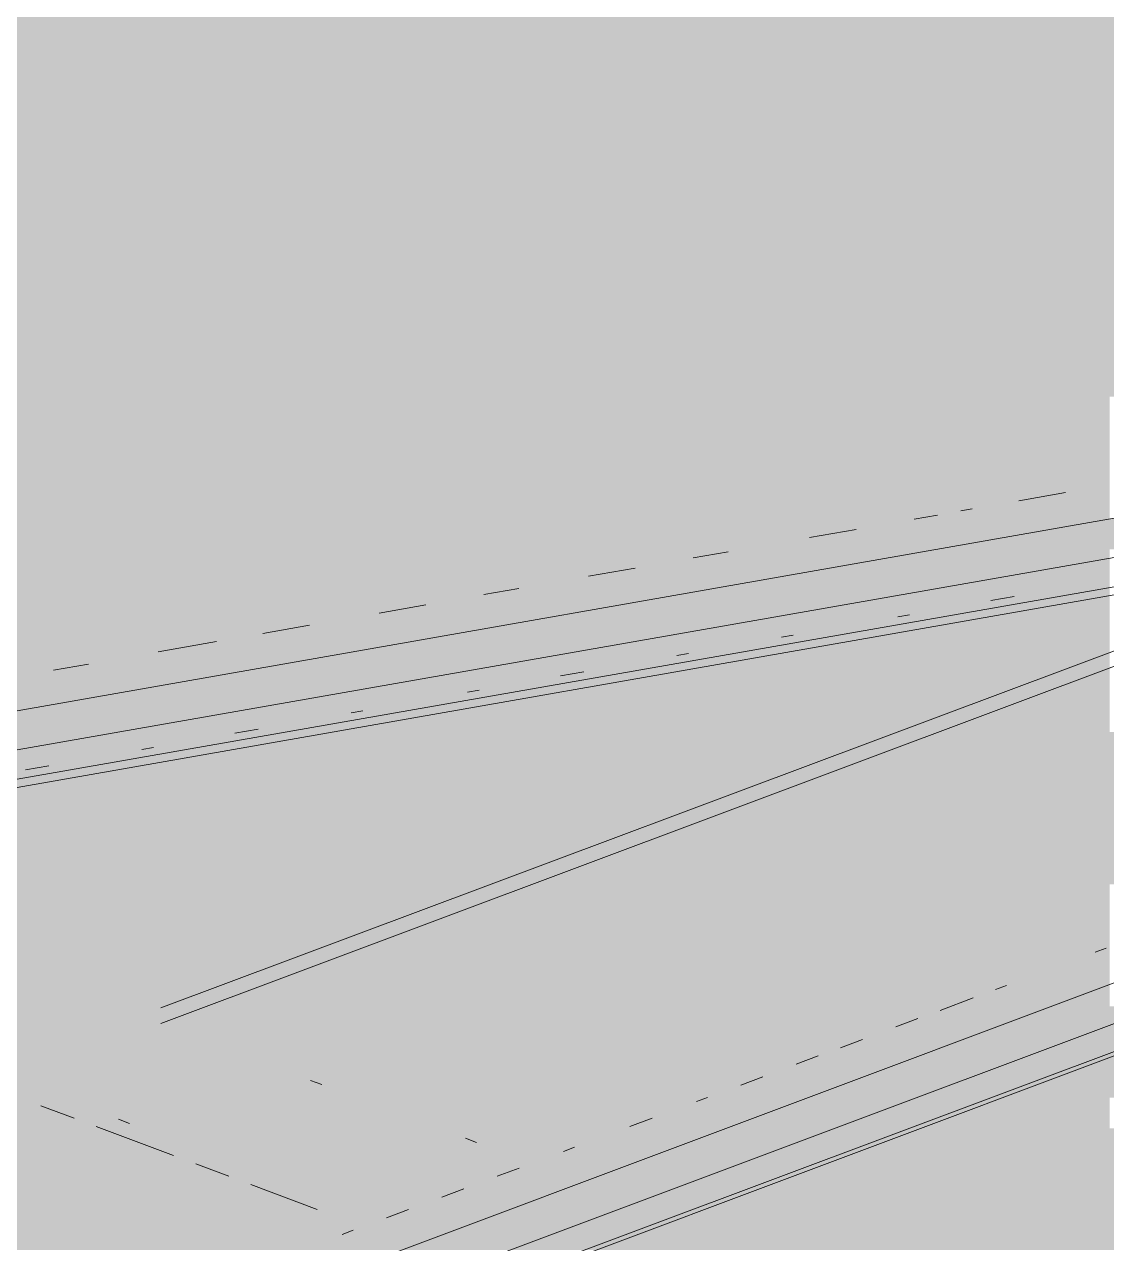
# Paper-space layout '03 3D Building and Roof' of a CAD drawing. Header units: millimetres. Extents: x 5 to 415, y 5 to 292.
# Drawn here: x 53.06 to 59.15, y 81.01 to 87.87 of the extents above; entities that cross this region are included whole.
import ezdxf

# ---------------------------------------------------------------- set-up
doc = ezdxf.new("R2010")
doc.units = ezdxf.units.MM
doc.layers.add('EXISTING', color=7, linetype='Continuous')
doc.layers.add('IMAGES', color=7, linetype='Continuous')

# ---------------------------------------------------------------- blocks, each defined once
blk = doc.blocks.new('SHEET_03')
at = {"layer": 'EXISTING', "color": 250, "lineweight": 9}
for p, q in [((46.6851, 77.7896), (71.6069, 87.1254)), ((37.3985, 81.2646), (70.3106, 87.0398)), ((71.4677, 86.8449), (46.7329, 77.5791)), ((46.6851, 77.4043), (71.4822, 86.6934)), ((69.1615, 86.6176), (37.2963, 81.0261)), ((46.5602, 77.332), (71.3573, 86.6212)), ((37.3985, 80.8793), (68.2823, 86.2986)), ((37.389, 80.8317), (68.011, 86.205)), ((58.6543, 85.1866), (58.916, 85.2325)), ((58.3271, 85.1292), (58.3925, 85.1407)), ((53.8265, 82.2461), (61.343, 85.0618)), ((58.0654, 85.0833), (58.1962, 85.1063)), ((57.4765, 84.98), (57.7382, 85.0259)), ((53.8265, 82.3335), (60.846, 84.9631)), ((56.8222, 84.8651), (57.0185, 84.8996)), ((56.2333, 84.7618), (56.495, 84.8077)), ((55.6444, 84.6585), (55.8407, 84.6929)), ((58.4962, 84.6258), (58.627, 84.6488)), ((55.0555, 84.5551), (55.3172, 84.6011)), ((57.9727, 84.5339), (58.0381, 84.5454)), ((54.4012, 84.4403), (54.6629, 84.4863)), ((57.3184, 84.4191), (57.3838, 84.4306)), ((53.8123, 84.337), (54.1395, 84.3944)), ((56.7295, 84.3158), (56.7949, 84.3273)), ((53.2234, 84.2337), (53.4197, 84.2681)), ((56.0752, 84.201), (56.206, 84.2239)), ((55.5517, 84.1091), (55.6172, 84.1206)), ((54.8974, 83.9943), (54.9628, 84.0058)), ((54.2431, 83.8795), (54.374, 83.9025)), ((53.7196, 83.7877), (53.7851, 83.7991)), ((53.0653, 83.6728), (53.1962, 83.6958)), ((59.0833, 82.6467), (59.1456, 82.6701)), ((58.5226, 82.4367), (58.5849, 82.46)), ((58.2111, 82.32), (58.398, 82.39)), ((57.9618, 82.2266), (58.0864, 82.2733)), ((57.6503, 82.1099), (57.7749, 82.1566)), ((57.4011, 82.0166), (57.5257, 82.0633)), ((54.732, 81.903), (54.6698, 81.9263)), ((57.0896, 81.8999), (57.2142, 81.9466)), ((56.8404, 81.8065), (56.9027, 81.8299)), ((53.3392, 81.7131), (53.1526, 81.783)), ((53.5879, 81.7074), (53.6501, 81.6841)), ((56.4665, 81.6665), (56.5911, 81.7132)), ((53.8988, 81.5035), (53.4635, 81.6665)), ((55.6025, 81.5769), (55.5403, 81.6002)), ((56.0927, 81.5264), (56.155, 81.5498)), ((54.2097, 81.387), (54.0231, 81.4569)), ((55.7189, 81.3864), (55.8435, 81.4331)), ((54.7071, 81.2007), (54.334, 81.3404)), ((55.4074, 81.2697), (55.532, 81.3164)), ((55.0958, 81.153), (55.2204, 81.1997)), ((54.8466, 81.0597), (54.9089, 81.083))]:
    blk.add_line(p, q, dxfattribs=at)
at = {"layer": 'IMAGES', "color": 7}
for points in [[(33.9757, 87.8286), (62.422, 87.8286), (33.9757, 88), (62.422, 88)], [(33.4616, 87.6571), (62.422, 87.6571), (33.4616, 87.8286), (62.422, 87.8286)], [(32.7762, 87.4857), (62.422, 87.4857), (32.7762, 87.6571), (62.422, 87.6571)], [(32.4334, 87.3143), (62.422, 87.3143), (32.4334, 87.4857), (62.422, 87.4857)], [(31.9193, 87.1429), (62.422, 87.1429), (31.9193, 87.3143), (62.422, 87.3143)], [(31.4053, 86.9714), (62.422, 86.9714), (31.4053, 87.1429), (62.422, 87.1429)], [(31.2339, 86.8), (62.422, 86.8), (31.2339, 86.9714), (62.422, 86.9714)], [(30.5484, 86.6286), (62.422, 86.6286), (30.5484, 86.8), (62.422, 86.8)], [(30.2057, 86.4571), (61.9079, 86.4571), (30.2057, 86.6286), (61.9079, 86.6286)], [(29.6916, 86.2857), (61.5652, 86.2857), (29.6916, 86.4571), (61.5652, 86.4571)], [(29.1775, 86.1143), (61.0511, 86.1143), (29.1775, 86.2857), (61.0511, 86.2857)], [(28.8348, 85.9429), (60.7084, 85.9429), (28.8348, 86.1143), (60.7084, 86.1143)], [(28.3207, 85.7714), (60.3656, 85.7714), (28.3207, 85.9429), (60.3656, 85.9429)], [(27.8066, 85.6), (59.1661, 85.6), (27.8066, 85.7714), (59.1661, 85.7714)], [(27.4639, 85.4286), (58.8234, 85.4286), (27.4639, 85.6), (58.8234, 85.6)], [(58.8234, 85.4286), (59.1661, 85.4286), (58.8234, 85.6), (59.1661, 85.6)], [(26.9498, 85.2571), (57.4525, 85.2571), (26.9498, 85.4286), (57.4525, 85.4286)], [(57.4525, 85.2571), (57.6238, 85.2571), (57.4525, 85.4286), (57.6238, 85.4286)], [(57.6238, 85.2571), (58.1379, 85.2571), (57.6238, 85.4286), (58.1379, 85.4286)], [(58.1379, 85.2571), (58.4806, 85.2571), (58.1379, 85.4286), (58.4806, 85.4286)], [(58.4806, 85.2571), (58.652, 85.2571), (58.4806, 85.4286), (58.652, 85.4286)], [(58.652, 85.2571), (58.8234, 85.2571), (58.652, 85.4286), (58.8234, 85.4286)], [(58.8234, 85.2571), (59.1661, 85.2571), (58.8234, 85.4286), (59.1661, 85.4286)], [(26.6071, 85.0857), (56.4243, 85.0857), (26.6071, 85.2571), (56.4243, 85.2571)], [(56.4243, 85.0857), (56.767, 85.0857), (56.4243, 85.2571), (56.767, 85.2571)], [(56.767, 85.0857), (56.9384, 85.0857), (56.767, 85.2571), (56.9384, 85.2571)], [(56.9384, 85.0857), (57.1097, 85.0857), (56.9384, 85.2571), (57.1097, 85.2571)], [(57.1097, 85.0857), (57.4525, 85.0857), (57.1097, 85.2571), (57.4525, 85.2571)], [(57.4525, 85.0857), (57.6238, 85.0857), (57.4525, 85.2571), (57.6238, 85.2571)], [(57.6238, 85.0857), (57.7952, 85.0857), (57.6238, 85.2571), (57.7952, 85.2571)], [(57.7952, 85.0857), (57.9665, 85.0857), (57.7952, 85.2571), (57.9665, 85.2571)], [(57.9665, 85.0857), (58.1379, 85.0857), (57.9665, 85.2571), (58.1379, 85.2571)], [(58.1379, 85.0857), (58.4806, 85.0857), (58.1379, 85.2571), (58.4806, 85.2571)], [(58.4806, 85.0857), (58.652, 85.0857), (58.4806, 85.2571), (58.652, 85.2571)], [(58.652, 85.0857), (58.9947, 85.0857), (58.652, 85.2571), (58.9947, 85.2571)], [(58.9947, 85.0857), (59.1661, 85.0857), (58.9947, 85.2571), (59.1661, 85.2571)], [(26.6071, 84.9143), (55.5675, 84.9143), (26.6071, 85.0857), (55.5675, 85.0857)], [(55.5675, 84.9143), (55.9102, 84.9143), (55.5675, 85.0857), (55.9102, 85.0857)], [(55.9102, 84.9143), (56.2529, 84.9143), (55.9102, 85.0857), (56.2529, 85.0857)], [(56.2529, 84.9143), (56.4243, 84.9143), (56.2529, 85.0857), (56.4243, 85.0857)], [(56.4243, 84.9143), (56.5956, 84.9143), (56.4243, 85.0857), (56.5956, 85.0857)], [(56.5956, 84.9143), (56.767, 84.9143), (56.5956, 85.0857), (56.767, 85.0857)], [(56.767, 84.9143), (56.9384, 84.9143), (56.767, 85.0857), (56.9384, 85.0857)], [(56.9384, 84.9143), (57.1097, 84.9143), (56.9384, 85.0857), (57.1097, 85.0857)], [(57.1097, 84.9143), (57.4525, 84.9143), (57.1097, 85.0857), (57.4525, 85.0857)], [(57.4525, 84.9143), (57.6238, 84.9143), (57.4525, 85.0857), (57.6238, 85.0857)], [(57.6238, 84.9143), (57.7952, 84.9143), (57.6238, 85.0857), (57.7952, 85.0857)], [(57.7952, 84.9143), (57.9665, 84.9143), (57.7952, 85.0857), (57.9665, 85.0857)], [(57.9665, 84.9143), (58.1379, 84.9143), (57.9665, 85.0857), (58.1379, 85.0857)], [(58.1379, 84.9143), (59.8515, 84.9143), (58.1379, 85.0857), (59.8515, 85.0857)], [(26.6071, 84.7429), (54.5393, 84.7429), (26.6071, 84.9143), (54.5393, 84.9143)], [(54.5393, 84.7429), (54.7106, 84.7429), (54.5393, 84.9143), (54.7106, 84.9143)], [(54.7106, 84.7429), (54.882, 84.7429), (54.7106, 84.9143), (54.882, 84.9143)], [(54.882, 84.7429), (55.0534, 84.7429), (54.882, 84.9143), (55.0534, 84.9143)], [(55.0534, 84.7429), (55.2247, 84.7429), (55.0534, 84.9143), (55.2247, 84.9143)], [(55.2247, 84.7429), (55.3961, 84.7429), (55.2247, 84.9143), (55.3961, 84.9143)], [(55.3961, 84.7429), (55.5675, 84.7429), (55.3961, 84.9143), (55.5675, 84.9143)], [(55.5675, 84.7429), (55.9102, 84.7429), (55.5675, 84.9143), (55.9102, 84.9143)], [(55.9102, 84.7429), (56.0816, 84.7429), (55.9102, 84.9143), (56.0816, 84.9143)], [(56.0816, 84.7429), (56.4243, 84.7429), (56.0816, 84.9143), (56.4243, 84.9143)], [(56.4243, 84.7429), (56.5956, 84.7429), (56.4243, 84.9143), (56.5956, 84.9143)], [(56.5956, 84.7429), (56.767, 84.7429), (56.5956, 84.9143), (56.767, 84.9143)], [(56.767, 84.7429), (56.9384, 84.7429), (56.767, 84.9143), (56.9384, 84.9143)], [(56.9384, 84.7429), (57.1097, 84.7429), (56.9384, 84.9143), (57.1097, 84.9143)], [(57.1097, 84.7429), (57.2811, 84.7429), (57.1097, 84.9143), (57.2811, 84.9143)], [(57.2811, 84.7429), (57.7952, 84.7429), (57.2811, 84.9143), (57.7952, 84.9143)], [(57.7952, 84.7429), (58.1379, 84.7429), (57.7952, 84.9143), (58.1379, 84.9143)], [(58.1379, 84.7429), (58.4806, 84.7429), (58.1379, 84.9143), (58.4806, 84.9143)], [(58.4806, 84.7429), (58.652, 84.7429), (58.4806, 84.9143), (58.652, 84.9143)], [(58.652, 84.7429), (59.1661, 84.7429), (58.652, 84.9143), (59.1661, 84.9143)], [(26.6071, 84.5714), (53.6825, 84.5714), (26.6071, 84.7429), (53.6825, 84.7429)], [(53.6825, 84.5714), (53.8538, 84.5714), (53.6825, 84.7429), (53.8538, 84.7429)], [(53.8538, 84.5714), (54.3679, 84.5714), (53.8538, 84.7429), (54.3679, 84.7429)], [(54.3679, 84.5714), (54.5393, 84.5714), (54.3679, 84.7429), (54.5393, 84.7429)], [(54.5393, 84.5714), (55.0534, 84.5714), (54.5393, 84.7429), (55.0534, 84.7429)], [(55.0534, 84.5714), (55.2247, 84.5714), (55.0534, 84.7429), (55.2247, 84.7429)], [(55.2247, 84.5714), (55.3961, 84.5714), (55.2247, 84.7429), (55.3961, 84.7429)], [(55.3961, 84.5714), (55.7388, 84.5714), (55.3961, 84.7429), (55.7388, 84.7429)], [(55.7388, 84.5714), (55.9102, 84.5714), (55.7388, 84.7429), (55.9102, 84.7429)], [(55.9102, 84.5714), (56.0816, 84.5714), (55.9102, 84.7429), (56.0816, 84.7429)], [(56.0816, 84.5714), (56.767, 84.5714), (56.0816, 84.7429), (56.767, 84.7429)], [(56.767, 84.2286), (56.9384, 84.2286), (56.767, 84.7429), (56.9384, 84.7429)], [(56.9384, 84.5714), (58.1379, 84.5714), (56.9384, 84.7429), (58.1379, 84.7429)], [(58.1379, 84.5714), (58.4806, 84.5714), (58.1379, 84.7429), (58.4806, 84.7429)], [(58.4806, 84.5714), (58.652, 84.5714), (58.4806, 84.7429), (58.652, 84.7429)], [(58.652, 84.5714), (58.9947, 84.5714), (58.652, 84.7429), (58.9947, 84.7429)], [(58.9947, 84.5714), (59.1661, 84.5714), (58.9947, 84.7429), (59.1661, 84.7429)], [(52.6543, 84.4), (53.1684, 84.4), (52.6543, 84.5714), (53.1684, 84.5714)], [(53.1684, 84.4), (53.3397, 84.4), (53.1684, 84.5714), (53.3397, 84.5714)], [(53.3397, 84.4), (53.8538, 84.4), (53.3397, 84.5714), (53.8538, 84.5714)], [(53.8538, 84.4), (54.0252, 84.4), (53.8538, 84.5714), (54.0252, 84.5714)], [(54.0252, 84.2286), (54.1966, 84.2286), (54.0252, 84.5714), (54.1966, 84.5714)], [(54.1966, 84.4), (54.3679, 84.4), (54.1966, 84.5714), (54.3679, 84.5714)], [(54.3679, 84.4), (54.5393, 84.4), (54.3679, 84.5714), (54.5393, 84.5714)], [(54.5393, 84.4), (54.7106, 84.4), (54.5393, 84.5714), (54.7106, 84.5714)], [(54.7106, 84.4), (54.882, 84.4), (54.7106, 84.5714), (54.882, 84.5714)], [(54.882, 84.4), (55.0534, 84.4), (54.882, 84.5714), (55.0534, 84.5714)], [(55.0534, 84.4), (55.3961, 84.4), (55.0534, 84.5714), (55.3961, 84.5714)], [(55.3961, 84.4), (55.5675, 84.4), (55.3961, 84.5714), (55.5675, 84.5714)], [(55.5675, 84.4), (56.0816, 84.4), (55.5675, 84.5714), (56.0816, 84.5714)], [(56.0816, 84.4), (56.2529, 84.4), (56.0816, 84.5714), (56.2529, 84.5714)], [(56.2529, 84.4), (56.767, 84.4), (56.2529, 84.5714), (56.767, 84.5714)], [(56.9384, 84.4), (57.1097, 84.4), (56.9384, 84.5714), (57.1097, 84.5714)], [(57.1097, 84.4), (57.2811, 84.4), (57.1097, 84.5714), (57.2811, 84.5714)], [(57.2811, 84.4), (57.4525, 84.4), (57.2811, 84.5714), (57.4525, 84.5714)], [(57.4525, 84.4), (57.7952, 84.4), (57.4525, 84.5714), (57.7952, 84.5714)], [(57.7952, 84.4), (57.9665, 84.4), (57.7952, 84.5714), (57.9665, 84.5714)], [(57.9665, 84.4), (58.3093, 84.4), (57.9665, 84.5714), (58.3093, 84.5714)], [(58.3093, 84.4), (58.652, 84.4), (58.3093, 84.5714), (58.652, 84.5714)], [(58.652, 84.4), (59.1661, 84.4), (58.652, 84.5714), (59.1661, 84.5714)], [(52.8257, 84.2286), (53.1684, 84.2286), (52.8257, 84.4), (53.1684, 84.4)], [(53.1684, 84.2286), (53.3397, 84.2286), (53.1684, 84.4), (53.3397, 84.4)], [(53.3397, 84.2286), (53.5111, 84.2286), (53.3397, 84.4), (53.5111, 84.4)], [(53.5111, 84.2286), (53.6825, 84.2286), (53.5111, 84.4), (53.6825, 84.4)], [(53.6825, 84.2286), (53.8538, 84.2286), (53.6825, 84.4), (53.8538, 84.4)], [(53.8538, 84.2286), (54.0252, 84.2286), (53.8538, 84.4), (54.0252, 84.4)], [(54.1966, 84.2286), (54.3679, 84.2286), (54.1966, 84.4), (54.3679, 84.4)], [(54.3679, 84.2286), (54.5393, 84.2286), (54.3679, 84.4), (54.5393, 84.4)], [(54.5393, 84.2286), (54.882, 84.2286), (54.5393, 84.4), (54.882, 84.4)], [(54.882, 84.2286), (55.0534, 84.2286), (54.882, 84.4), (55.0534, 84.4)], [(55.0534, 84.2286), (56.2529, 84.2286), (55.0534, 84.4), (56.2529, 84.4)], [(56.2529, 84.0571), (56.5956, 84.0571), (56.2529, 84.4), (56.5956, 84.4)], [(56.5956, 84.0571), (56.767, 84.0571), (56.5956, 84.4), (56.767, 84.4)], [(56.9384, 84.2286), (57.1097, 84.2286), (56.9384, 84.4), (57.1097, 84.4)], [(57.1097, 84.2286), (57.2811, 84.2286), (57.1097, 84.4), (57.2811, 84.4)], [(57.2811, 84.2286), (57.4525, 84.2286), (57.2811, 84.4), (57.4525, 84.4)], [(57.4525, 84.2286), (57.9665, 84.2286), (57.4525, 84.4), (57.9665, 84.4)], [(57.9665, 84.2286), (58.1379, 84.2286), (57.9665, 84.4), (58.1379, 84.4)], [(58.1379, 84.2286), (58.652, 84.2286), (58.1379, 84.4), (58.652, 84.4)], [(58.652, 84.2286), (58.8234, 84.2286), (58.652, 84.4), (58.8234, 84.4)], [(58.8234, 84.2286), (58.9947, 84.2286), (58.8234, 84.4), (58.9947, 84.4)], [(58.9947, 84.2286), (59.1661, 84.2286), (58.9947, 84.4), (59.1661, 84.4)], [(52.997, 84.0571), (53.3397, 84.0571), (52.997, 84.2286), (53.3397, 84.2286)], [(53.3397, 84.0571), (53.5111, 84.0571), (53.3397, 84.2286), (53.5111, 84.2286)], [(53.5111, 84.0571), (53.6825, 84.0571), (53.5111, 84.2286), (53.6825, 84.2286)], [(53.6825, 84.0571), (53.8538, 84.0571), (53.6825, 84.2286), (53.8538, 84.2286)], [(53.8538, 84.0571), (54.1966, 84.0571), (53.8538, 84.2286), (54.1966, 84.2286)], [(54.1966, 84.0571), (54.3679, 84.0571), (54.1966, 84.2286), (54.3679, 84.2286)], [(54.3679, 84.0571), (54.882, 84.0571), (54.3679, 84.2286), (54.882, 84.2286)], [(54.882, 84.0571), (55.0534, 84.0571), (54.882, 84.2286), (55.0534, 84.2286)], [(55.0534, 84.0571), (55.5675, 84.0571), (55.0534, 84.2286), (55.5675, 84.2286)], [(55.5675, 84.0571), (55.7388, 84.0571), (55.5675, 84.2286), (55.7388, 84.2286)], [(55.7388, 84.0571), (55.9102, 84.0571), (55.7388, 84.2286), (55.9102, 84.2286)], [(55.9102, 84.0571), (56.0816, 84.0571), (55.9102, 84.2286), (56.0816, 84.2286)], [(56.0816, 84.0571), (56.2529, 84.0571), (56.0816, 84.2286), (56.2529, 84.2286)], [(56.767, 84.0571), (56.9384, 84.0571), (56.767, 84.2286), (56.9384, 84.2286)], [(56.9384, 84.0571), (57.4525, 84.0571), (56.9384, 84.2286), (57.4525, 84.2286)], [(57.4525, 84.0571), (57.6238, 84.0571), (57.4525, 84.2286), (57.6238, 84.2286)], [(57.6238, 84.0571), (57.7952, 84.0571), (57.6238, 84.2286), (57.7952, 84.2286)], [(57.7952, 84.0571), (58.3093, 84.0571), (57.7952, 84.2286), (58.3093, 84.2286)], [(58.3093, 84.0571), (58.4806, 84.0571), (58.3093, 84.2286), (58.4806, 84.2286)], [(58.4806, 84.0571), (58.652, 84.0571), (58.4806, 84.2286), (58.652, 84.2286)], [(58.652, 84.0571), (58.8234, 84.0571), (58.652, 84.2286), (58.8234, 84.2286)], [(58.8234, 84.0571), (59.1661, 84.0571), (58.8234, 84.2286), (59.1661, 84.2286)], [(52.6543, 83.8857), (54.1966, 83.8857), (52.6543, 84.0571), (54.1966, 84.0571)], [(54.1966, 83.8857), (54.7106, 83.8857), (54.1966, 84.0571), (54.7106, 84.0571)], [(54.7106, 83.8857), (55.0534, 83.8857), (54.7106, 84.0571), (55.0534, 84.0571)], [(55.0534, 83.8857), (55.3961, 83.8857), (55.0534, 84.0571), (55.3961, 84.0571)], [(55.3961, 83.8857), (55.5675, 83.8857), (55.3961, 84.0571), (55.5675, 84.0571)], [(55.5675, 83.8857), (55.7388, 83.8857), (55.5675, 84.0571), (55.7388, 84.0571)], [(55.7388, 83.8857), (55.9102, 83.8857), (55.7388, 84.0571), (55.9102, 84.0571)], [(55.9102, 83.8857), (56.0816, 83.8857), (55.9102, 84.0571), (56.0816, 84.0571)], [(56.0816, 83.8857), (56.2529, 83.8857), (56.0816, 84.0571), (56.2529, 84.0571)], [(56.2529, 83.8857), (56.767, 83.8857), (56.2529, 84.0571), (56.767, 84.0571)], [(56.767, 83.8857), (56.9384, 83.8857), (56.767, 84.0571), (56.9384, 84.0571)], [(56.9384, 83.8857), (57.1097, 83.8857), (56.9384, 84.0571), (57.1097, 84.0571)], [(57.1097, 83.8857), (57.4525, 83.8857), (57.1097, 84.0571), (57.4525, 84.0571)], [(57.4525, 83.8857), (57.7952, 83.8857), (57.4525, 84.0571), (57.7952, 84.0571)], [(57.7952, 83.8857), (57.9665, 83.8857), (57.7952, 84.0571), (57.9665, 84.0571)], [(57.9665, 83.8857), (58.3093, 83.8857), (57.9665, 84.0571), (58.3093, 84.0571)], [(58.3093, 83.8857), (58.652, 83.8857), (58.3093, 84.0571), (58.652, 84.0571)], [(58.652, 83.8857), (58.9947, 83.8857), (58.652, 84.0571), (58.9947, 84.0571)], [(58.9947, 83.8857), (59.1661, 83.8857), (58.9947, 84.0571), (59.1661, 84.0571)], [(52.997, 83.7143), (53.6825, 83.7143), (52.997, 83.8857), (53.6825, 83.8857)], [(53.6825, 83.7143), (53.8538, 83.7143), (53.6825, 83.8857), (53.8538, 83.8857)], [(53.8538, 83.7143), (54.0252, 83.7143), (53.8538, 83.8857), (54.0252, 83.8857)], [(54.0252, 83.7143), (54.1966, 83.7143), (54.0252, 83.8857), (54.1966, 83.8857)], [(54.1966, 83.7143), (54.3679, 83.7143), (54.1966, 83.8857), (54.3679, 83.8857)], [(54.3679, 83.7143), (54.7106, 83.7143), (54.3679, 83.8857), (54.7106, 83.8857)], [(54.7106, 83.7143), (54.882, 83.7143), (54.7106, 83.8857), (54.882, 83.8857)], [(54.882, 83.7143), (55.0534, 83.7143), (54.882, 83.8857), (55.0534, 83.8857)], [(55.0534, 83.7143), (55.2247, 83.7143), (55.0534, 83.8857), (55.2247, 83.8857)], [(55.2247, 83.7143), (55.3961, 83.7143), (55.2247, 83.8857), (55.3961, 83.8857)], [(55.3961, 83.7143), (55.5675, 83.7143), (55.3961, 83.8857), (55.5675, 83.8857)], [(55.5675, 83.7143), (55.7388, 83.7143), (55.5675, 83.8857), (55.7388, 83.8857)], [(55.7388, 83.7143), (55.9102, 83.7143), (55.7388, 83.8857), (55.9102, 83.8857)], [(55.9102, 83.7143), (56.0816, 83.7143), (55.9102, 83.8857), (56.0816, 83.8857)], [(56.0816, 83.7143), (56.2529, 83.7143), (56.0816, 83.8857), (56.2529, 83.8857)], [(56.2529, 83.7143), (57.1097, 83.7143), (56.2529, 83.8857), (57.1097, 83.8857)], [(57.1097, 83.7143), (57.2811, 83.7143), (57.1097, 83.8857), (57.2811, 83.8857)], [(57.2811, 83.7143), (57.4525, 83.7143), (57.2811, 83.8857), (57.4525, 83.8857)], [(57.4525, 83.7143), (57.6238, 83.7143), (57.4525, 83.8857), (57.6238, 83.8857)], [(57.6238, 83.7143), (57.7952, 83.7143), (57.6238, 83.8857), (57.7952, 83.8857)], [(57.7952, 83.7143), (58.3093, 83.7143), (57.7952, 83.8857), (58.3093, 83.8857)], [(58.3093, 83.7143), (58.4806, 83.7143), (58.3093, 83.8857), (58.4806, 83.8857)], [(58.4806, 83.7143), (58.652, 83.7143), (58.4806, 83.8857), (58.652, 83.8857)], [(58.652, 83.7143), (58.9947, 83.7143), (58.652, 83.8857), (58.9947, 83.8857)], [(58.9947, 83.7143), (60.7084, 83.7143), (58.9947, 83.8857), (60.7084, 83.8857)], [(52.997, 83.3714), (53.1684, 83.3714), (52.997, 83.7143), (53.1684, 83.7143)], [(53.1684, 83.5429), (53.3397, 83.5429), (53.1684, 83.7143), (53.3397, 83.7143)], [(53.3397, 83.5429), (53.5111, 83.5429), (53.3397, 83.7143), (53.5111, 83.7143)], [(53.5111, 83.5429), (53.6825, 83.5429), (53.5111, 83.7143), (53.6825, 83.7143)], [(53.6825, 83.5429), (54.3679, 83.5429), (53.6825, 83.7143), (54.3679, 83.7143)], [(54.3679, 83.5429), (54.882, 83.5429), (54.3679, 83.7143), (54.882, 83.7143)], [(54.882, 83.5429), (55.0534, 83.5429), (54.882, 83.7143), (55.0534, 83.7143)], [(55.0534, 83.5429), (55.2247, 83.5429), (55.0534, 83.7143), (55.2247, 83.7143)], [(55.2247, 83.5429), (55.3961, 83.5429), (55.2247, 83.7143), (55.3961, 83.7143)], [(55.3961, 83.5429), (55.5675, 83.5429), (55.3961, 83.7143), (55.5675, 83.7143)], [(55.5675, 83.5429), (55.9102, 83.5429), (55.5675, 83.7143), (55.9102, 83.7143)], [(55.9102, 83.5429), (56.5956, 83.5429), (55.9102, 83.7143), (56.5956, 83.7143)], [(56.5956, 83.5429), (56.9384, 83.5429), (56.5956, 83.7143), (56.9384, 83.7143)], [(56.9384, 83.5429), (57.1097, 83.5429), (56.9384, 83.7143), (57.1097, 83.7143)], [(57.1097, 83.5429), (57.2811, 83.5429), (57.1097, 83.7143), (57.2811, 83.7143)], [(57.2811, 83.3714), (57.4525, 83.3714), (57.2811, 83.7143), (57.4525, 83.7143)], [(57.4525, 83.5429), (57.7952, 83.5429), (57.4525, 83.7143), (57.7952, 83.7143)], [(57.7952, 83.5429), (57.9665, 83.5429), (57.7952, 83.7143), (57.9665, 83.7143)], [(57.9665, 83.5429), (58.1379, 83.5429), (57.9665, 83.7143), (58.1379, 83.7143)], [(58.1379, 83.5429), (58.652, 83.5429), (58.1379, 83.7143), (58.652, 83.7143)], [(58.652, 83.5429), (60.1943, 83.5429), (58.652, 83.7143), (60.1943, 83.7143)], [(53.1684, 83.3714), (53.3397, 83.3714), (53.1684, 83.5429), (53.3397, 83.5429)], [(53.3397, 83.3714), (53.5111, 83.3714), (53.3397, 83.5429), (53.5111, 83.5429)], [(53.5111, 83.3714), (53.8538, 83.3714), (53.5111, 83.5429), (53.8538, 83.5429)], [(53.8538, 83.3714), (54.0252, 83.3714), (53.8538, 83.5429), (54.0252, 83.5429)], [(54.0252, 83.3714), (54.3679, 83.3714), (54.0252, 83.5429), (54.3679, 83.5429)], [(54.3679, 83.3714), (54.5393, 83.3714), (54.3679, 83.5429), (54.5393, 83.5429)], [(54.5393, 83.3714), (54.7106, 83.3714), (54.5393, 83.5429), (54.7106, 83.5429)], [(54.7106, 83.3714), (54.882, 83.3714), (54.7106, 83.5429), (54.882, 83.5429)], [(54.882, 83.3714), (55.2247, 83.3714), (54.882, 83.5429), (55.2247, 83.5429)], [(55.2247, 83.3714), (55.3961, 83.3714), (55.2247, 83.5429), (55.3961, 83.5429)], [(55.3961, 83.3714), (56.0816, 83.3714), (55.3961, 83.5429), (56.0816, 83.5429)], [(56.0816, 83.3714), (56.4243, 83.3714), (56.0816, 83.5429), (56.4243, 83.5429)], [(56.4243, 83.3714), (56.5956, 83.3714), (56.4243, 83.5429), (56.5956, 83.5429)], [(56.5956, 83.3714), (56.767, 83.3714), (56.5956, 83.5429), (56.767, 83.5429)], [(56.767, 83.3714), (56.9384, 83.3714), (56.767, 83.5429), (56.9384, 83.5429)], [(56.9384, 83.3714), (57.2811, 83.3714), (56.9384, 83.5429), (57.2811, 83.5429)], [(57.4525, 83.3714), (57.6238, 83.3714), (57.4525, 83.5429), (57.6238, 83.5429)], [(57.6238, 83.3714), (57.7952, 83.3714), (57.6238, 83.5429), (57.7952, 83.5429)], [(57.7952, 83.3714), (57.9665, 83.3714), (57.7952, 83.5429), (57.9665, 83.5429)], [(57.9665, 83.3714), (59.8515, 83.3714), (57.9665, 83.5429), (59.8515, 83.5429)], [(52.8257, 83.2), (53.1684, 83.2), (52.8257, 83.3714), (53.1684, 83.3714)], [(53.1684, 83.2), (53.5111, 83.2), (53.1684, 83.3714), (53.5111, 83.3714)], [(53.5111, 83.2), (53.8538, 83.2), (53.5111, 83.3714), (53.8538, 83.3714)], [(53.8538, 83.2), (54.0252, 83.2), (53.8538, 83.3714), (54.0252, 83.3714)], [(54.0252, 83.2), (54.1966, 83.2), (54.0252, 83.3714), (54.1966, 83.3714)], [(54.1966, 83.2), (54.3679, 83.2), (54.1966, 83.3714), (54.3679, 83.3714)], [(54.3679, 83.2), (54.5393, 83.2), (54.3679, 83.3714), (54.5393, 83.3714)], [(54.5393, 83.2), (54.7106, 83.2), (54.5393, 83.3714), (54.7106, 83.3714)], [(54.7106, 83.2), (54.882, 83.2), (54.7106, 83.3714), (54.882, 83.3714)], [(54.882, 83.2), (55.7388, 83.2), (54.882, 83.3714), (55.7388, 83.3714)], [(55.7388, 83.2), (55.9102, 83.2), (55.7388, 83.3714), (55.9102, 83.3714)], [(55.9102, 83.2), (56.0816, 83.2), (55.9102, 83.3714), (56.0816, 83.3714)], [(56.0816, 83.2), (56.2529, 83.2), (56.0816, 83.3714), (56.2529, 83.3714)], [(56.2529, 83.2), (56.4243, 83.2), (56.2529, 83.3714), (56.4243, 83.3714)], [(56.4243, 83.2), (56.9384, 83.2), (56.4243, 83.3714), (56.9384, 83.3714)], [(56.9384, 83.2), (57.2811, 83.2), (56.9384, 83.3714), (57.2811, 83.3714)], [(57.2811, 83.2), (57.6238, 83.2), (57.2811, 83.3714), (57.6238, 83.3714)], [(57.6238, 83.2), (59.5088, 83.2), (57.6238, 83.3714), (59.5088, 83.3714)], [(52.997, 83.0286), (53.3397, 83.0286), (52.997, 83.2), (53.3397, 83.2)], [(53.3397, 83.0286), (53.5111, 83.0286), (53.3397, 83.2), (53.5111, 83.2)], [(53.5111, 83.0286), (53.8538, 83.0286), (53.5111, 83.2), (53.8538, 83.2)], [(53.8538, 83.0286), (54.0252, 83.0286), (53.8538, 83.2), (54.0252, 83.2)], [(54.0252, 83.0286), (54.1966, 83.0286), (54.0252, 83.2), (54.1966, 83.2)], [(54.1966, 83.0286), (54.3679, 83.0286), (54.1966, 83.2), (54.3679, 83.2)], [(54.3679, 83.0286), (55.2247, 83.0286), (54.3679, 83.2), (55.2247, 83.2)], [(55.2247, 83.0286), (55.7388, 83.0286), (55.2247, 83.2), (55.7388, 83.2)], [(55.7388, 83.0286), (55.9102, 83.0286), (55.7388, 83.2), (55.9102, 83.2)], [(55.9102, 83.0286), (56.0816, 83.0286), (55.9102, 83.2), (56.0816, 83.2)], [(56.0816, 83.0286), (56.4243, 83.0286), (56.0816, 83.2), (56.4243, 83.2)], [(56.4243, 83.0286), (56.5956, 83.0286), (56.4243, 83.2), (56.5956, 83.2)], [(56.5956, 83.0286), (56.767, 83.0286), (56.5956, 83.2), (56.767, 83.2)], [(56.767, 83.0286), (57.2811, 83.0286), (56.767, 83.2), (57.2811, 83.2)], [(57.2811, 83.0286), (58.8234, 83.0286), (57.2811, 83.2), (58.8234, 83.2)], [(58.8234, 83.0286), (59.3375, 83.0286), (58.8234, 83.2), (59.3375, 83.2)], [(52.997, 82.8571), (53.1684, 82.8571), (52.997, 83.0286), (53.1684, 83.0286)], [(53.1684, 82.8571), (53.3397, 82.8571), (53.1684, 83.0286), (53.3397, 83.0286)], [(53.3397, 82.8571), (53.5111, 82.8571), (53.3397, 83.0286), (53.5111, 83.0286)], [(53.5111, 82.8571), (53.6825, 82.8571), (53.5111, 83.0286), (53.6825, 83.0286)], [(53.6825, 82.8571), (53.8538, 82.8571), (53.6825, 83.0286), (53.8538, 83.0286)], [(53.8538, 82.8571), (54.0252, 82.8571), (53.8538, 83.0286), (54.0252, 83.0286)], [(54.0252, 82.8571), (54.882, 82.8571), (54.0252, 83.0286), (54.882, 83.0286)], [(54.882, 82.8571), (55.0534, 82.8571), (54.882, 83.0286), (55.0534, 83.0286)], [(55.0534, 82.8571), (55.2247, 82.8571), (55.0534, 83.0286), (55.2247, 83.0286)], [(55.2247, 82.8571), (55.3961, 82.8571), (55.2247, 83.0286), (55.3961, 83.0286)], [(55.3961, 82.6857), (55.5675, 82.6857), (55.3961, 83.0286), (55.5675, 83.0286)], [(55.5675, 82.8571), (56.0816, 82.8571), (55.5675, 83.0286), (56.0816, 83.0286)], [(56.0816, 82.8571), (56.4243, 82.8571), (56.0816, 83.0286), (56.4243, 83.0286)], [(56.4243, 82.8571), (56.5956, 82.8571), (56.4243, 83.0286), (56.5956, 83.0286)], [(56.5956, 82.8571), (58.652, 82.8571), (56.5956, 83.0286), (58.652, 83.0286)], [(58.652, 82.8571), (58.8234, 82.8571), (58.652, 83.0286), (58.8234, 83.0286)], [(58.8234, 82.8571), (58.9947, 82.8571), (58.8234, 83.0286), (58.9947, 83.0286)], [(58.9947, 82.5143), (59.1661, 82.5143), (58.9947, 83.0286), (59.1661, 83.0286)], [(52.997, 82.6857), (53.1684, 82.6857), (52.997, 82.8571), (53.1684, 82.8571)], [(53.1684, 82.6857), (53.3397, 82.6857), (53.1684, 82.8571), (53.3397, 82.8571)], [(53.3397, 82.6857), (53.5111, 82.6857), (53.3397, 82.8571), (53.5111, 82.8571)], [(53.5111, 82.6857), (54.3679, 82.6857), (53.5111, 82.8571), (54.3679, 82.8571)], [(54.3679, 82.6857), (54.5393, 82.6857), (54.3679, 82.8571), (54.5393, 82.8571)], [(54.5393, 82.6857), (54.7106, 82.6857), (54.5393, 82.8571), (54.7106, 82.8571)], [(54.7106, 82.6857), (54.882, 82.6857), (54.7106, 82.8571), (54.882, 82.8571)], [(54.882, 82.6857), (55.0534, 82.6857), (54.882, 82.8571), (55.0534, 82.8571)], [(55.0534, 82.5143), (55.2247, 82.5143), (55.0534, 82.8571), (55.2247, 82.8571)], [(55.2247, 82.6857), (55.3961, 82.6857), (55.2247, 82.8571), (55.3961, 82.8571)], [(55.5675, 82.6857), (55.7388, 82.6857), (55.5675, 82.8571), (55.7388, 82.8571)], [(55.7388, 82.6857), (55.9102, 82.6857), (55.7388, 82.8571), (55.9102, 82.8571)], [(55.9102, 82.6857), (56.4243, 82.6857), (55.9102, 82.8571), (56.4243, 82.8571)], [(56.4243, 82.6857), (57.7952, 82.6857), (56.4243, 82.8571), (57.7952, 82.8571)], [(57.7952, 82.6857), (57.9665, 82.6857), (57.7952, 82.8571), (57.9665, 82.8571)], [(57.9665, 82.5143), (58.1379, 82.5143), (57.9665, 82.8571), (58.1379, 82.8571)], [(58.1379, 82.5143), (58.3093, 82.5143), (58.1379, 82.8571), (58.3093, 82.8571)], [(58.3093, 82.6857), (58.4806, 82.6857), (58.3093, 82.8571), (58.4806, 82.8571)], [(58.4806, 82.6857), (58.652, 82.6857), (58.4806, 82.8571), (58.652, 82.8571)], [(58.652, 82.6857), (58.8234, 82.6857), (58.652, 82.8571), (58.8234, 82.8571)], [(58.8234, 82.6857), (58.9947, 82.6857), (58.8234, 82.8571), (58.9947, 82.8571)], [(52.997, 82.5143), (53.1684, 82.5143), (52.997, 82.6857), (53.1684, 82.6857)], [(53.1684, 82.5143), (53.6825, 82.5143), (53.1684, 82.6857), (53.6825, 82.6857)], [(53.6825, 82.5143), (54.1966, 82.5143), (53.6825, 82.6857), (54.1966, 82.6857)], [(54.1966, 82.5143), (54.3679, 82.5143), (54.1966, 82.6857), (54.3679, 82.6857)], [(54.3679, 82.5143), (54.5393, 82.5143), (54.3679, 82.6857), (54.5393, 82.6857)], [(54.5393, 82.5143), (54.7106, 82.5143), (54.5393, 82.6857), (54.7106, 82.6857)], [(54.7106, 82.5143), (55.0534, 82.5143), (54.7106, 82.6857), (55.0534, 82.6857)], [(55.2247, 82.5143), (55.3961, 82.5143), (55.2247, 82.6857), (55.3961, 82.6857)], [(55.3961, 82.5143), (55.7388, 82.5143), (55.3961, 82.6857), (55.7388, 82.6857)], [(55.7388, 82.5143), (57.4525, 82.5143), (55.7388, 82.6857), (57.4525, 82.6857)], [(57.4525, 82.5143), (57.6238, 82.5143), (57.4525, 82.6857), (57.6238, 82.6857)], [(57.6238, 82.5143), (57.7952, 82.5143), (57.6238, 82.6857), (57.7952, 82.6857)], [(57.7952, 82.5143), (57.9665, 82.5143), (57.7952, 82.6857), (57.9665, 82.6857)], [(58.3093, 82.5143), (58.4806, 82.5143), (58.3093, 82.6857), (58.4806, 82.6857)], [(58.4806, 82.5143), (58.8234, 82.5143), (58.4806, 82.6857), (58.8234, 82.6857)], [(58.8234, 82.5143), (58.9947, 82.5143), (58.8234, 82.6857), (58.9947, 82.6857)], [(52.997, 82.3429), (53.1684, 82.3429), (52.997, 82.5143), (53.1684, 82.5143)], [(53.1684, 82.3429), (53.3397, 82.3429), (53.1684, 82.5143), (53.3397, 82.5143)], [(53.3397, 82.3429), (53.5111, 82.3429), (53.3397, 82.5143), (53.5111, 82.5143)], [(53.5111, 82.3429), (53.6825, 82.3429), (53.5111, 82.5143), (53.6825, 82.5143)], [(53.6825, 82.3429), (54.0252, 82.3429), (53.6825, 82.5143), (54.0252, 82.5143)], [(54.0252, 82.3429), (54.1966, 82.3429), (54.0252, 82.5143), (54.1966, 82.5143)], [(54.1966, 82.3429), (54.7106, 82.3429), (54.1966, 82.5143), (54.7106, 82.5143)], [(54.7106, 82.3429), (54.882, 82.3429), (54.7106, 82.5143), (54.882, 82.5143)], [(54.882, 82.3429), (55.0534, 82.3429), (54.882, 82.5143), (55.0534, 82.5143)], [(55.0534, 82.3429), (55.2247, 82.3429), (55.0534, 82.5143), (55.2247, 82.5143)], [(55.2247, 82.3429), (56.9384, 82.3429), (55.2247, 82.5143), (56.9384, 82.5143)], [(56.9384, 82.3429), (57.1097, 82.3429), (56.9384, 82.5143), (57.1097, 82.5143)], [(57.1097, 82.3429), (57.4525, 82.3429), (57.1097, 82.5143), (57.4525, 82.5143)], [(57.4525, 82.1714), (57.6238, 82.1714), (57.4525, 82.5143), (57.6238, 82.5143)], [(57.6238, 82.3429), (57.7952, 82.3429), (57.6238, 82.5143), (57.7952, 82.5143)], [(57.7952, 82.3429), (57.9665, 82.3429), (57.7952, 82.5143), (57.9665, 82.5143)], [(57.9665, 82.3429), (58.1379, 82.3429), (57.9665, 82.5143), (58.1379, 82.5143)], [(58.1379, 82.3429), (58.3093, 82.3429), (58.1379, 82.5143), (58.3093, 82.5143)], [(58.3093, 82.3429), (58.4806, 82.3429), (58.3093, 82.5143), (58.4806, 82.5143)], [(58.4806, 82.3429), (58.652, 82.3429), (58.4806, 82.5143), (58.652, 82.5143)], [(58.652, 82.3429), (58.8234, 82.3429), (58.652, 82.5143), (58.8234, 82.5143)], [(58.8234, 82.3429), (59.1661, 82.3429), (58.8234, 82.5143), (59.1661, 82.5143)], [(52.997, 82.1714), (53.1684, 82.1714), (52.997, 82.3429), (53.1684, 82.3429)], [(53.1684, 82.1714), (53.5111, 82.1714), (53.1684, 82.3429), (53.5111, 82.3429)], [(53.5111, 82.1714), (53.6825, 82.1714), (53.5111, 82.3429), (53.6825, 82.3429)], [(53.6825, 82.1714), (53.8538, 82.1714), (53.6825, 82.3429), (53.8538, 82.3429)], [(53.8538, 82.1714), (54.0252, 82.1714), (53.8538, 82.3429), (54.0252, 82.3429)], [(54.0252, 82.1714), (54.3679, 82.1714), (54.0252, 82.3429), (54.3679, 82.3429)], [(54.3679, 82.1714), (54.5393, 82.1714), (54.3679, 82.3429), (54.5393, 82.3429)], [(54.5393, 82.1714), (54.882, 82.1714), (54.5393, 82.3429), (54.882, 82.3429)], [(54.882, 82.1714), (56.4243, 82.1714), (54.882, 82.3429), (56.4243, 82.3429)], [(56.4243, 82.1714), (56.767, 82.1714), (56.4243, 82.3429), (56.767, 82.3429)], [(56.767, 82.1714), (56.9384, 82.1714), (56.767, 82.3429), (56.9384, 82.3429)], [(56.9384, 82.1714), (57.1097, 82.1714), (56.9384, 82.3429), (57.1097, 82.3429)], [(57.1097, 82.1714), (57.2811, 82.1714), (57.1097, 82.3429), (57.2811, 82.3429)], [(57.2811, 82.1714), (57.4525, 82.1714), (57.2811, 82.3429), (57.4525, 82.3429)], [(57.6238, 82.1714), (57.7952, 82.1714), (57.6238, 82.3429), (57.7952, 82.3429)], [(57.7952, 82.1714), (57.9665, 82.1714), (57.7952, 82.3429), (57.9665, 82.3429)], [(57.9665, 82.1714), (58.8234, 82.1714), (57.9665, 82.3429), (58.8234, 82.3429)], [(58.8234, 82.1714), (59.5088, 82.1714), (58.8234, 82.3429), (59.5088, 82.3429)], [(52.8257, 82), (53.3397, 82), (52.8257, 82.1714), (53.3397, 82.1714)], [(53.3397, 82), (53.5111, 82), (53.3397, 82.1714), (53.5111, 82.1714)], [(53.5111, 82), (53.8538, 82), (53.5111, 82.1714), (53.8538, 82.1714)], [(53.8538, 82), (54.1966, 82), (53.8538, 82.1714), (54.1966, 82.1714)], [(54.1966, 82), (54.3679, 82), (54.1966, 82.1714), (54.3679, 82.1714)], [(54.3679, 82), (54.5393, 82), (54.3679, 82.1714), (54.5393, 82.1714)], [(54.5393, 82), (54.7106, 82), (54.5393, 82.1714), (54.7106, 82.1714)], [(54.7106, 82), (56.0816, 82), (54.7106, 82.1714), (56.0816, 82.1714)], [(56.0816, 82), (56.4243, 82), (56.0816, 82.1714), (56.4243, 82.1714)], [(56.4243, 82), (56.767, 82), (56.4243, 82.1714), (56.767, 82.1714)], [(56.767, 82), (56.9384, 82), (56.767, 82.1714), (56.9384, 82.1714)], [(56.9384, 82), (57.1097, 82), (56.9384, 82.1714), (57.1097, 82.1714)], [(57.1097, 82), (57.2811, 82), (57.1097, 82.1714), (57.2811, 82.1714)], [(57.2811, 82), (57.4525, 82), (57.2811, 82.1714), (57.4525, 82.1714)], [(57.4525, 82), (57.6238, 82), (57.4525, 82.1714), (57.6238, 82.1714)], [(57.6238, 82), (57.7952, 82), (57.6238, 82.1714), (57.7952, 82.1714)], [(57.7952, 82), (57.9665, 82), (57.7952, 82.1714), (57.9665, 82.1714)], [(57.9665, 82), (58.3093, 82), (57.9665, 82.1714), (58.3093, 82.1714)], [(58.3093, 82), (58.4806, 82), (58.3093, 82.1714), (58.4806, 82.1714)], [(58.4806, 82), (58.8234, 82), (58.4806, 82.1714), (58.8234, 82.1714)], [(58.8234, 82), (58.9947, 82), (58.8234, 82.1714), (58.9947, 82.1714)], [(58.9947, 82), (59.3375, 82), (58.9947, 82.1714), (59.3375, 82.1714)], [(52.997, 81.8286), (53.3397, 81.8286), (52.997, 82), (53.3397, 82)], [(53.3397, 81.8286), (53.5111, 81.8286), (53.3397, 82), (53.5111, 82)], [(53.5111, 81.8286), (53.6825, 81.8286), (53.5111, 82), (53.6825, 82)], [(53.6825, 81.8286), (54.3679, 81.8286), (53.6825, 82), (54.3679, 82)], [(54.3679, 81.8286), (54.5393, 81.8286), (54.3679, 82), (54.5393, 82)], [(54.5393, 81.8286), (54.7106, 81.8286), (54.5393, 82), (54.7106, 82)], [(54.7106, 81.8286), (54.882, 81.8286), (54.7106, 82), (54.882, 82)], [(54.882, 81.8286), (55.0534, 81.8286), (54.882, 82), (55.0534, 82)], [(55.0534, 81.6571), (55.2247, 81.6571), (55.0534, 82), (55.2247, 82)], [(55.2247, 81.8286), (55.5675, 81.8286), (55.2247, 82), (55.5675, 82)], [(55.5675, 81.8286), (55.7388, 81.8286), (55.5675, 82), (55.7388, 82)], [(55.7388, 81.8286), (55.9102, 81.8286), (55.7388, 82), (55.9102, 82)], [(55.9102, 81.8286), (56.0816, 81.8286), (55.9102, 82), (56.0816, 82)], [(56.0816, 81.8286), (56.5956, 81.8286), (56.0816, 82), (56.5956, 82)], [(56.5956, 81.8286), (56.767, 81.8286), (56.5956, 82), (56.767, 82)], [(56.767, 81.8286), (56.9384, 81.8286), (56.767, 82), (56.9384, 82)], [(56.9384, 81.8286), (57.1097, 81.8286), (56.9384, 82), (57.1097, 82)], [(57.1097, 81.8286), (57.2811, 81.8286), (57.1097, 82), (57.2811, 82)], [(57.2811, 81.8286), (57.7952, 81.8286), (57.2811, 82), (57.7952, 82)], [(57.7952, 81.8286), (57.9665, 81.8286), (57.7952, 82), (57.9665, 82)], [(57.9665, 81.8286), (58.1379, 81.8286), (57.9665, 82), (58.1379, 82)], [(58.1379, 81.8286), (58.4806, 81.8286), (58.1379, 82), (58.4806, 82)], [(58.4806, 81.8286), (58.9947, 81.8286), (58.4806, 82), (58.9947, 82)], [(58.9947, 81.8286), (59.5088, 81.8286), (58.9947, 82), (59.5088, 82)], [(52.997, 81.6571), (53.1684, 81.6571), (52.997, 81.8286), (53.1684, 81.8286)], [(53.1684, 81.6571), (53.3397, 81.6571), (53.1684, 81.8286), (53.3397, 81.8286)], [(53.3397, 81.6571), (53.6825, 81.6571), (53.3397, 81.8286), (53.6825, 81.8286)], [(53.6825, 81.6571), (53.8538, 81.6571), (53.6825, 81.8286), (53.8538, 81.8286)], [(53.8538, 81.6571), (54.0252, 81.6571), (53.8538, 81.8286), (54.0252, 81.8286)], [(54.0252, 81.6571), (54.3679, 81.6571), (54.0252, 81.8286), (54.3679, 81.8286)], [(54.3679, 81.6571), (54.882, 81.6571), (54.3679, 81.8286), (54.882, 81.8286)], [(54.882, 81.6571), (55.0534, 81.6571), (54.882, 81.8286), (55.0534, 81.8286)], [(55.2247, 81.6571), (55.3961, 81.6571), (55.2247, 81.8286), (55.3961, 81.8286)], [(55.3961, 81.6571), (55.5675, 81.6571), (55.3961, 81.8286), (55.5675, 81.8286)], [(55.5675, 81.4857), (55.7388, 81.4857), (55.5675, 81.8286), (55.7388, 81.8286)], [(55.7388, 81.6571), (55.9102, 81.6571), (55.7388, 81.8286), (55.9102, 81.8286)], [(55.9102, 81.6571), (56.0816, 81.6571), (55.9102, 81.8286), (56.0816, 81.8286)], [(56.0816, 81.6571), (56.4243, 81.6571), (56.0816, 81.8286), (56.4243, 81.8286)], [(56.4243, 81.4857), (56.767, 81.4857), (56.4243, 81.8286), (56.767, 81.8286)], [(56.767, 81.6571), (56.9384, 81.6571), (56.767, 81.8286), (56.9384, 81.8286)], [(56.9384, 81.6571), (57.1097, 81.6571), (56.9384, 81.8286), (57.1097, 81.8286)], [(57.1097, 81.6571), (57.2811, 81.6571), (57.1097, 81.8286), (57.2811, 81.8286)], [(57.2811, 81.6571), (57.9665, 81.6571), (57.2811, 81.8286), (57.9665, 81.8286)], [(57.9665, 81.6571), (58.4806, 81.6571), (57.9665, 81.8286), (58.4806, 81.8286)], [(58.4806, 81.6571), (58.8234, 81.6571), (58.4806, 81.8286), (58.8234, 81.8286)], [(58.8234, 81.6571), (58.9947, 81.6571), (58.8234, 81.8286), (58.9947, 81.8286)], [(58.9947, 81.6571), (59.1661, 81.6571), (58.9947, 81.8286), (59.1661, 81.8286)], [(52.997, 81.4857), (53.1684, 81.4857), (52.997, 81.6571), (53.1684, 81.6571)], [(53.1684, 81.4857), (53.3397, 81.4857), (53.1684, 81.6571), (53.3397, 81.6571)], [(53.3397, 81.4857), (53.5111, 81.4857), (53.3397, 81.6571), (53.5111, 81.6571)], [(53.5111, 81.4857), (53.8538, 81.4857), (53.5111, 81.6571), (53.8538, 81.6571)], [(53.8538, 81.4857), (54.0252, 81.4857), (53.8538, 81.6571), (54.0252, 81.6571)], [(54.0252, 81.4857), (54.3679, 81.4857), (54.0252, 81.6571), (54.3679, 81.6571)], [(54.3679, 81.4857), (54.5393, 81.4857), (54.3679, 81.6571), (54.5393, 81.6571)], [(54.5393, 81.3143), (54.882, 81.3143), (54.5393, 81.6571), (54.882, 81.6571)], [(54.882, 81.4857), (55.2247, 81.4857), (54.882, 81.6571), (55.2247, 81.6571)], [(55.2247, 81.4857), (55.3961, 81.4857), (55.2247, 81.6571), (55.3961, 81.6571)], [(55.3961, 81.3143), (55.5675, 81.3143), (55.3961, 81.6571), (55.5675, 81.6571)], [(55.7388, 81.4857), (55.9102, 81.4857), (55.7388, 81.6571), (55.9102, 81.6571)], [(55.9102, 81.4857), (56.0816, 81.4857), (55.9102, 81.6571), (56.0816, 81.6571)], [(56.0816, 81.4857), (56.4243, 81.4857), (56.0816, 81.6571), (56.4243, 81.6571)], [(56.767, 81.4857), (57.2811, 81.4857), (56.767, 81.6571), (57.2811, 81.6571)], [(57.2811, 81.4857), (57.4525, 81.4857), (57.2811, 81.6571), (57.4525, 81.6571)], [(57.4525, 81.4857), (57.6238, 81.4857), (57.4525, 81.6571), (57.6238, 81.6571)], [(57.6238, 81.4857), (57.7952, 81.4857), (57.6238, 81.6571), (57.7952, 81.6571)], [(57.7952, 81.4857), (58.3093, 81.4857), (57.7952, 81.6571), (58.3093, 81.6571)], [(58.3093, 81.4857), (58.4806, 81.4857), (58.3093, 81.6571), (58.4806, 81.6571)], [(58.4806, 81.4857), (58.652, 81.4857), (58.4806, 81.6571), (58.652, 81.6571)], [(58.652, 81.4857), (58.8234, 81.4857), (58.652, 81.6571), (58.8234, 81.6571)], [(58.8234, 81.4857), (67.7342, 81.4857), (58.8234, 81.6571), (67.7342, 81.6571)], [(52.997, 81.3143), (53.1684, 81.3143), (52.997, 81.4857), (53.1684, 81.4857)], [(53.1684, 81.3143), (53.6825, 81.3143), (53.1684, 81.4857), (53.6825, 81.4857)], [(53.6825, 81.3143), (53.8538, 81.3143), (53.6825, 81.4857), (53.8538, 81.4857)], [(53.8538, 81.3143), (54.0252, 81.3143), (53.8538, 81.4857), (54.0252, 81.4857)], [(54.0252, 81.3143), (54.1966, 81.3143), (54.0252, 81.4857), (54.1966, 81.4857)], [(54.1966, 81.3143), (54.3679, 81.3143), (54.1966, 81.4857), (54.3679, 81.4857)], [(54.3679, 81.3143), (54.5393, 81.3143), (54.3679, 81.4857), (54.5393, 81.4857)], [(54.882, 81.3143), (55.0534, 81.3143), (54.882, 81.4857), (55.0534, 81.4857)], [(55.0534, 81.3143), (55.2247, 81.3143), (55.0534, 81.4857), (55.2247, 81.4857)], [(55.2247, 81.3143), (55.3961, 81.3143), (55.2247, 81.4857), (55.3961, 81.4857)], [(55.5675, 81.3143), (55.7388, 81.3143), (55.5675, 81.4857), (55.7388, 81.4857)], [(55.7388, 81.3143), (56.4243, 81.3143), (55.7388, 81.4857), (56.4243, 81.4857)], [(56.4243, 81.3143), (57.2811, 81.3143), (56.4243, 81.4857), (57.2811, 81.4857)], [(57.2811, 81.3143), (57.6238, 81.3143), (57.2811, 81.4857), (57.6238, 81.4857)], [(57.6238, 81.3143), (57.9665, 81.3143), (57.6238, 81.4857), (57.9665, 81.4857)], [(57.9665, 81.3143), (58.1379, 81.3143), (57.9665, 81.4857), (58.1379, 81.4857)], [(58.1379, 81.3143), (67.2202, 81.3143), (58.1379, 81.4857), (67.2202, 81.4857)], [(51.9688, 81.1429), (53.6825, 81.1429), (51.9688, 81.3143), (53.6825, 81.3143)], [(53.6825, 81.1429), (54.0252, 81.1429), (53.6825, 81.3143), (54.0252, 81.3143)], [(54.0252, 81.1429), (54.1966, 81.1429), (54.0252, 81.3143), (54.1966, 81.3143)], [(54.1966, 81.1429), (54.3679, 81.1429), (54.1966, 81.3143), (54.3679, 81.3143)], [(54.3679, 81.1429), (54.7106, 81.1429), (54.3679, 81.3143), (54.7106, 81.3143)], [(54.7106, 81.1429), (54.882, 81.1429), (54.7106, 81.3143), (54.882, 81.3143)], [(54.882, 81.1429), (55.0534, 81.1429), (54.882, 81.3143), (55.0534, 81.3143)], [(55.0534, 81.1429), (55.2247, 81.1429), (55.0534, 81.3143), (55.2247, 81.3143)], [(55.2247, 81.1429), (55.3961, 81.1429), (55.2247, 81.3143), (55.3961, 81.3143)], [(55.3961, 81.1429), (55.5675, 81.1429), (55.3961, 81.3143), (55.5675, 81.3143)], [(55.5675, 81.1429), (55.7388, 81.1429), (55.5675, 81.3143), (55.7388, 81.3143)], [(55.7388, 81.1429), (56.0816, 81.1429), (55.7388, 81.3143), (56.0816, 81.3143)], [(56.0816, 81.1429), (56.2529, 81.1429), (56.0816, 81.3143), (56.2529, 81.3143)], [(56.2529, 81.1429), (56.4243, 81.1429), (56.2529, 81.3143), (56.4243, 81.3143)], [(56.4243, 81.1429), (56.767, 81.1429), (56.4243, 81.3143), (56.767, 81.3143)], [(56.767, 81.1429), (57.1097, 81.1429), (56.767, 81.3143), (57.1097, 81.3143)], [(57.1097, 81.1429), (57.4525, 81.1429), (57.1097, 81.3143), (57.4525, 81.3143)], [(57.4525, 81.1429), (57.6238, 81.1429), (57.4525, 81.3143), (57.6238, 81.3143)], [(57.6238, 81.1429), (57.7952, 81.1429), (57.6238, 81.3143), (57.7952, 81.3143)], [(57.7952, 81.1429), (57.9665, 81.1429), (57.7952, 81.3143), (57.9665, 81.3143)], [(57.9665, 81.1429), (66.7061, 81.1429), (57.9665, 81.3143), (66.7061, 81.3143)], [(52.997, 80.9714), (53.1684, 80.9714), (52.997, 81.1429), (53.1684, 81.1429)], [(53.1684, 80.9714), (53.8538, 80.9714), (53.1684, 81.1429), (53.8538, 81.1429)], [(53.8538, 80.9714), (54.1966, 80.9714), (53.8538, 81.1429), (54.1966, 81.1429)], [(54.1966, 80.9714), (54.3679, 80.9714), (54.1966, 81.1429), (54.3679, 81.1429)], [(54.3679, 80.9714), (54.5393, 80.9714), (54.3679, 81.1429), (54.5393, 81.1429)], [(54.5393, 80.9714), (54.7106, 80.9714), (54.5393, 81.1429), (54.7106, 81.1429)], [(54.7106, 80.9714), (55.0534, 80.9714), (54.7106, 81.1429), (55.0534, 81.1429)], [(55.0534, 80.9714), (55.2247, 80.9714), (55.0534, 81.1429), (55.2247, 81.1429)], [(55.2247, 80.9714), (55.5675, 80.9714), (55.2247, 81.1429), (55.5675, 81.1429)], [(55.5675, 80.9714), (56.2529, 80.9714), (55.5675, 81.1429), (56.2529, 81.1429)], [(56.2529, 80.9714), (56.767, 80.9714), (56.2529, 81.1429), (56.767, 81.1429)], [(56.767, 80.9714), (57.1097, 80.9714), (56.767, 81.1429), (57.1097, 81.1429)], [(57.1097, 80.9714), (57.2811, 80.9714), (57.1097, 81.1429), (57.2811, 81.1429)], [(57.2811, 80.9714), (57.6238, 80.9714), (57.2811, 81.1429), (57.6238, 81.1429)], [(57.6238, 80.9714), (66.5347, 80.9714), (57.6238, 81.1429), (66.5347, 81.1429)]]:
    blk.add_solid(points, dxfattribs=at)

psp = doc.layouts.new('03 3D Building and Roof')

# ---------------------------------------------------------------- block references
psp.add_blockref('SHEET_03', (0, 0))

doc.saveas('drawing.dxf')
